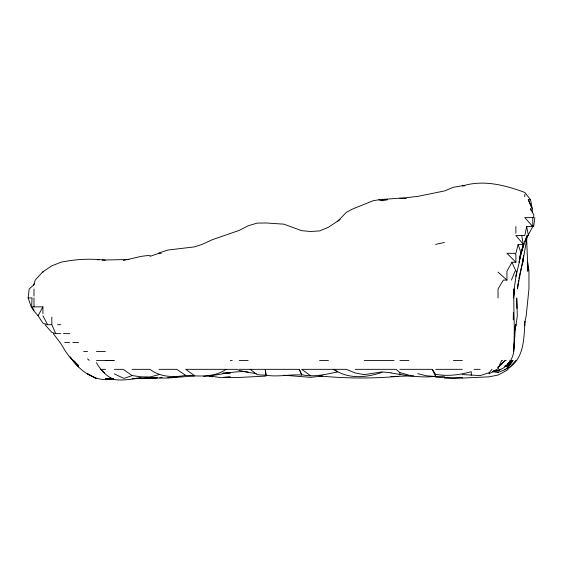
<?xml version="1.0" encoding="UTF-8"?>
<svg xmlns="http://www.w3.org/2000/svg" width="563" height="563" viewBox="0 0 563 563"><rect width="100%" height="100%" fill="white"/><g stroke="black" fill="none" stroke-linecap="round" stroke-linejoin="round"><path stroke-width="0.84" d="M524.871 321.466C524.033 337.624 524.28 357.414 509.416 367.562M513.737 295.505L513.787 289.016M524.836 321.466L524.807 325.843M532.302 212.758L532.345 208.697L528.312 199.774L530.599 199.774L532.19 208.697L528.312 199.774M524.807 241.597L532.739 226.551L532.816 217.628M513.365 312.542L513.252 319.847M523.006 259.001L522.774 262.245L518.79 278.467M514.167 342.564L513.435 351.488C515.511 330.699 513.048 309.875 514.089 289.016L513.576 297.94L514.174 289.016L516.707 271.169M518.059 283.337L517.418 289.016L523.611 255.757L522.774 262.245L527.088 237.093M518.241 281.718L518.424 280.092M28.15 297.94L32.035 297.94L31.634 306.863L33.984 310.276L31.204 306.863L28.15 297.94L29.177 289.016L33.984 284.716L35.202 280.092L42.908 271.739L51.831 265.827L60.86 262.245C75.365 259.184 90.615 258.382 105.38 260.183M514.455 332.015L514.265 333.634L514.561 332.015M515.032 327.145L514.842 328.771L515.884 324.71L514.807 329.58M515.884 276.51L519.297 262.245L520.543 253.322L519.114 262.245L523.358 244.398L515.884 235.475L524.807 235.475L526.679 226.551L533.731 226.15L534.85 217.628M33.738 285.237L33.984 283.731M514.856 330.39L515.736 325.527M514.814 328.771L515.567 324.71L514.385 342.564L514.308 338.504M524.807 322.402L526.194 315.787L528.946 289.016L528.96 271.169L527.608 262.245L526.63 238.719M519.297 259.81L523.745 244.398M515.884 253.322L518.115 244.398L523.358 244.398L521.69 235.475M521.134 252.513L523.358 244.398M515.884 326.16L517.298 315.787L516.714 297.94L517.01 308.489M526.679 226.551L528.425 235.475L527.13 235.475L520.944 253.322M525.096 240.83L527.13 235.475M511.443 280.092L515.089 271.169M498.037 368.336L501.717 360.411L502.66 360.411M38.073 315.787L42.908 306.863L31.634 306.863L33.984 311.043L38.073 315.787L42.908 323.141L47.686 324.71L51.831 324.71L55.765 333.634L60.755 333.634M506.96 366.506L508.438 363.121M515.884 262.245L506.96 253.322L514.842 253.322L515.884 254.722L515.884 262.245L511.978 262.245L506.96 271.169L506.96 280.092L503.315 280.092L498.037 289.016L498.037 297.94M506.96 365.83L508.917 362.438M508.748 362.523L506.96 365.352L505.335 365.943M492.358 371.657C499.67 370.911 507.045 367.16 510.444 360.411L506.96 365.38L504.525 366.4M506.96 365.471L505.335 366.034L506.96 365.429C514.645 357.751 514.99 346.266 514.293 336.069M462.343 374.55L480.19 375.598L489.113 372.762L491.985 369.335M515.884 360.411L506.96 370.341L498.037 375.057L489.113 376.83L462.343 378.069M337.406 221.583L346.329 212.371L353.254 208.697L373.1 200.752L378.906 199.774L387.435 199.774L382.024 200.738L378.906 199.774M498.037 367.681L505.321 360.411L506.151 360.411M499.36 365.605L505.321 360.411M340.108 219.493L328.475 227.241L319.552 230.929L310.628 231.484L301.705 230.682L283.858 224.158L266.01 222.976L257.087 223.131L248.163 225.791L239.24 230.38L212.469 239.655L202.061 244.398L194.615 246.868L167.844 250.049L158.921 252.97M226.059 369.335C214.44 377.555 199.218 376.204 185.691 375.366C173.7 377.646 159.969 377.126 149.997 369.335L132.15 369.335M496.981 369.335L489.113 373.783L489.113 372.762M492.358 371.763L498.037 372.425L505.905 369.335M505.335 366.049L506.96 365.429M158.921 374.669L149.997 376.971L141.074 376.809L132.15 375.577L124.486 378.259L123.227 378.139L114.303 373.853M504.786 369.335L506.96 368.568L513.041 360.411L506.96 368.674L511.992 360.411L506.96 368.772L506.96 367.829M149.997 256.327L158.921 253.322L161.328 253.322M382.024 372.34C366.386 377.78 348.04 379.321 333.824 369.335L337.406 372.037C325.625 374.24 313.711 377.52 301.705 374.669L299.305 369.335L266.01 369.335M123.227 260.542L141.074 256.376L149.997 255.243M462.343 186.015C483.272 179.47 504.941 185.086 524.807 192.455L530.599 199.774M435.565 244.398L444.488 242.449M322.529 375.985L310.628 377.344L283.858 375.218M159.73 377.717L162.165 377.491M194.615 375.915L167.844 378.019L136.126 378.223M434.756 376.408C420.146 378.019 405.297 375.394 390.947 372.917M398.252 376.373C372.143 378.646 345.598 378.498 319.552 375.957M413.664 375.824L390.947 376.577L395.817 376.38M141.074 378.04C132.171 378.969 123.283 380.813 114.303 379.596C106.421 376.443 100.439 369.997 96.456 362.635M532.007 226.312L533.731 226.15M399.871 198.387L417.718 196.396L444.488 190.941L453.412 187.289L462.343 185.72L464.771 185.903M140.25 378.062L132.15 378.653L157.302 377.653L145.944 377.97M113.494 378.674C95.689 383.185 79.538 370.869 70.164 356.9L72.578 360.411L78.609 366.956M203.546 376.344C218.486 375.648 233.075 370.355 248.163 371.925M170.279 377.484L167.844 377.667L176.768 377.252M172.714 377.309L176.768 377.006M382.024 199.485L399.871 198.141L406.359 198.472M128.906 259.501L102.135 260.057M319.13 375.95L321.677 375.774M113.494 378.66L105.38 379.082L113.494 378.85L110.031 378.259L112.593 378.477M223.828 377.301L230.316 376.992L221.393 377.71L207.599 375.718M266.01 376.07L239.24 377.442L223.828 377.386M145.127 377.935L149.997 377.808M444.488 376.295L435.565 376.499L426.641 375.81L417.718 373.691M105.38 360.489L114.303 360.411L96.456 360.411M113.494 378.829L105.38 378.864L113.494 378.899M57.595 324.71L60.755 324.71M63.478 333.634L69.678 333.634M64.661 342.564L69.678 342.564M72.831 342.564L78.609 342.564M83.683 351.488L87.532 351.488M96.456 351.488L105.38 351.488M230.316 360.411L232.209 360.411M239.24 360.411L248.163 360.411M319.552 360.411L328.475 360.411M364.177 360.411L394.107 360.411M399.871 360.411L408.794 360.411M453.412 360.411L462.343 360.411M105.717 369.335L100.77 369.335L104.718 372.826M114.303 369.335L123.227 369.335L132.15 375.577M158.921 369.335L176.768 369.335L185.691 375.366M239.24 369.335L265.293 369.335L266.01 375.211C277.946 377.175 289.783 374.219 301.705 375.021L301.705 374.669M355.253 369.335L396.042 369.335L399.871 372.629L408.794 375.099M399.871 369.335L432.342 369.335L435.565 374.275L435.565 376.499L432.342 369.335M435.565 369.335L462.343 369.335M474.046 369.335L480.19 369.335M149.997 377.78L157.302 377.787M444.488 377.984L462.343 377.815L453.412 378.259L435.565 377.168M97.265 259.726L98.891 259.839M390.947 372.762L382.024 371.911L364.177 374.648L355.253 372.966L346.329 369.335L301.705 369.335L310.628 375.781M435.565 374.275C447.437 376.534 459.732 374.937 471.266 371.671L471.266 375.211M256.278 373.501L248.163 372.446L239.24 370.398L236.819 369.335L185.691 369.335L194.615 375.718M209.218 375.908L212.469 376.774L210.034 375.936M55.765 333.634L51.831 332.43L45.005 324.71M95.752 378.259L87.532 373.762L96.456 378.54M250.225 369.335L257.087 374.705L266.01 375.211L265.293 369.335M498.037 272.119L506.96 280.092M87.532 358.835L89.221 360.411M73.486 360.411L78.609 365.76L69.678 357.019L65.575 351.488L60.755 343.409L53.288 333.634M532.739 226.551L524.807 217.628L533.731 217.628L533.731 214.742L530.557 208.697L530.867 210.323M42.908 315.787L47.686 324.71M511.978 262.245L515.884 271.169M299.305 369.335L301.705 375.021M518.115 244.398L521.148 253.322M524.807 194.341L524.807 196.832M515.884 226.551L515.884 233.279M498.037 366.802L498.037 369.335M498.037 370.243L498.037 372.425M399.871 372.629L399.871 374.944M382.024 199.774L382.024 200.738M51.831 317.18L51.831 324.71M42.908 271.739L42.908 272.478M42.908 306.863L42.908 313.57M33.984 289.016L33.984 296.054M33.984 297.94L33.984 306.863M510.62 360.411L506.96 365.352L510.62 360.411M500.683 369.335L498.037 370.623L493.167 371.151L498.037 370.545L500.683 369.335M230.316 372.931L223.011 373.156L230.316 372.931M527.798 271.169L527.608 262.245L527.798 271.169"/></g></svg>
